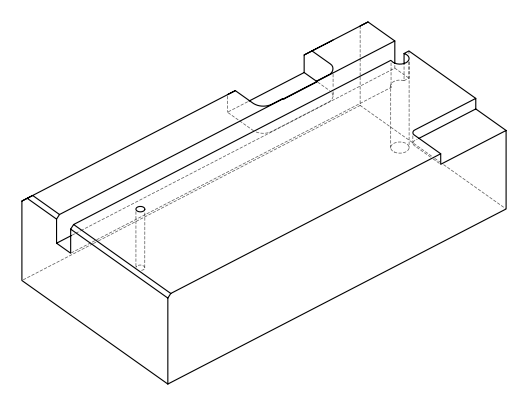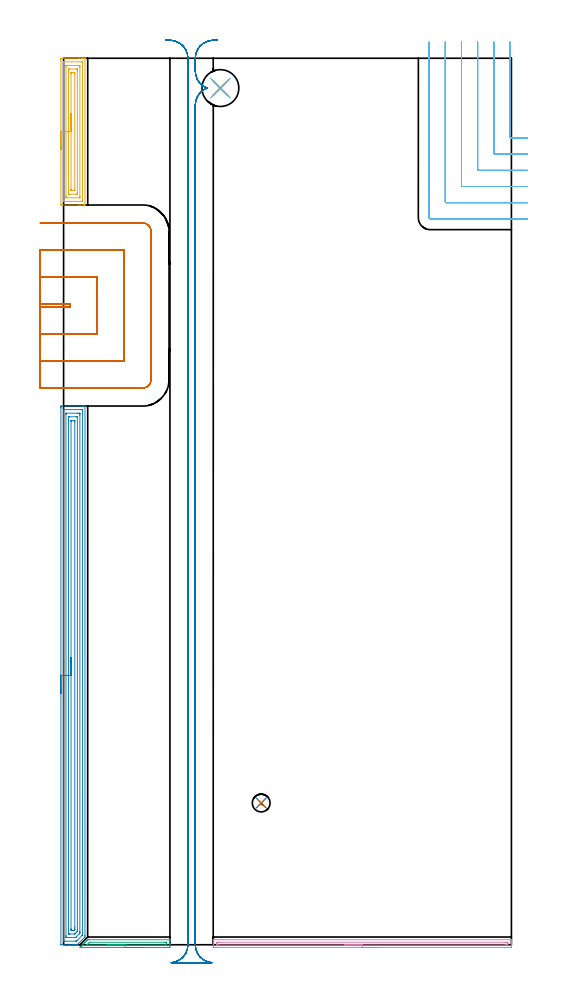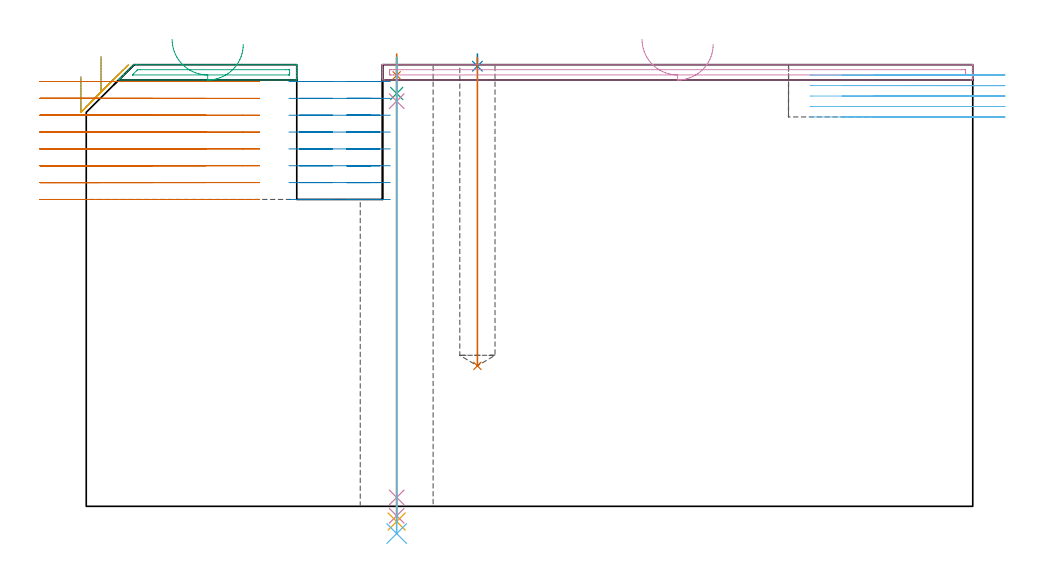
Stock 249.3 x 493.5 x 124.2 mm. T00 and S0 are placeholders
(PLAN: 14 operations, 8 tool changes, 59.1 min)
(1 SPOT_DRILL | STEP1HOLE | NXT0321_9005460120000 | 0.05 min | 183 mm3)
(2 SPOT_DRILL_1 | STEP1POCKET | NXT0321_9005460120000 | 0.03 min | 1 mm3)
(3 DRILL_BLIND_HOLE_INTO_CENTER | STEP1HOLE | UGT0301_178 | 0.04 min | 104 mm3)
(4 GUN_DRILL_THROUGH_HOLE | STEP1HOLE | UGT0307_001 | 0.56 min | 2248 mm3)
(5 SPADE_DRILL_TO_ENLARGE_THROUGH_HOLE | STEP1HOLE | UGT0306_003 | 0.52 min | 12645 mm3)
(6 DRILL_TO_ENLARGE_THROUGH_HOLE | STEP1HOLE | UGT0301_050 | 0.54 min | 25737 mm3)
(7 DRILL_BLIND_HOLE_INTO_CENTER_1 | STEP1POCKET | UGT0301_494 | 0.35 min | 6323 mm3)
(8 AREA_MILL | FG_CHAMFER_SURFACE | UGT0205_001 | 12.24 min | 27544 mm3)
(9 AREA_MILL_1 | FG_CHAMFER_SURFACE_1 | UGT0205_001 | 0.94 min | 461 mm3)
(10 AREA_MILL_2 | FG_CHAMFER_SURFACE_2 | UGT0205_001 | 2.82 min | 1561 mm3)
(11 AREA_MILL_3 | FG_CHAMFER_SURFACE_3 | UGT0205_001 | 3.54 min | 7951 mm3)
(12 MILL_CORNER_NOTCH_RECTANGULAR | CORNER_NOTCH_RECTANGULAR | NXT0201_011 | Follow Part, ap 3, ae 75% | 7.19 min | 72520 mm3)
(13 MILL_SLOT | SLOT_PARTIAL_RECTANGULAR | UGT0201_094 | Follow Part, ap 5, ae 75% | 12.88 min | 244219 mm3)
(14 MILL_RECTANGULAR_SLOT | SLOT_RECTANGULAR | UGT0201_094 | Follow Part, ap 5, ae 75% | 17.42 min | 447571 mm3)
(TOOL NXT0321_9005460120000 | NC Spot Drill, 142deg, 12mm, Carbide, Uncoated | D12 PA142 FL30 Z2)
(TOOL UGT0301_178 | Twist Drill 5.4 mm | D5.4 PA118 FL55 Z2)
(TOOL UGT0307_001 | Gun Drill 5 mm | D5 PA130 FL24 Z1)
(TOOL UGT0306_003 | Spade Drill 12.5mm | D12.5 PA132 FL10 Z2)
(TOOL UGT0301_050 | Twist Drill 20.5 mm | D20.5 PA118 FL145 Z2)
(TOOL UGT0301_494 | Carbide Drill 9.9 mm | D9.9 PA118 FL87 Z2)
(TOOL UGT0205_001 | Chamfer Mill 20 x 3 x 45 deg. | D20 FL50 Z2)
(TOOL NXT0201_011 | ENDMILL 12mm [2P460-1200-NA 1630] | D12 FL38 Z6)
(TOOL UGT0201_094 | End mill 20 mm | D20 FL38 Z4)
(OP 1 SPOT_DRILL)
G17 G21 G94 G90
T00 M6
G54
G17 G0 G90 X87.3 Y476.9 S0 M3
G43 Z134.2 H0
G94 G81 G98 Z121.2 F250. R127.2
G80
M5
M2
(OP 2 SPOT_DRILL_1)
G17 G21 G94 G90
T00 M6
G54
G17 G0 G90 X110. Y78.9 S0 M3
G43 Z134.2 H0
G94 G81 G98 Z123.774 F250. R127.2
G80
M5
M2
(OP 3 DRILL_BLIND_HOLE_INTO_CENTER)
G17 G21 G94 G90
T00 M6
G54
G17 G0 G90 X87.3 Y476.9 S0 M3
G43 Z134.2 H0
G94 G81 G98 Z116.1 F250. R126.2
G80
M5
M2
(OP 4 GUN_DRILL_THROUGH_HOLE)
G17 G21 G94 G90
T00 M6
G54
G17 G0 G90 X87.3 Y476.9 M8
G43 Z134.2 H0
Z122.522
S716 M3
G94 G1 Z113.936 F125. M26
G4 X.084
Z2.5 F250.
G4 X.084
Z-2.666 F125.
G4 X.084
M5
M9
G0 Z122.522
Z134.2
M2
(OP 5 SPADE_DRILL_TO_ENLARGE_THROUGH_HOLE)
G17 G21 G94 G90
T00 M6
G54
G17 G0 G90 X87.3 Y476.9 S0 M3
G43 Z134.2 H0
G94 G73 G98 Z-4.283 F250. Q11.68 R126.2
G80
M5
M2
(OP 6 DRILL_TO_ENLARGE_THROUGH_HOLE)
G17 G21 G94 G90
T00 M6
G54
G17 G0 G90 X87.3 Y476.9 S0 M3
G43 Z134.2 H0
G94 G73 G98 Z-7.659 F250. Q18.837 R126.2
G80
M5
M2
(OP 7 DRILL_BLIND_HOLE_INTO_CENTER_1)
G17 G21 G94 G90
T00 M6
G54
G17 G0 G90 X110. Y78.9 S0 M3
G43 Z134.2 H0
G94 G81 G98 Z39.5 F250. R126.2
G80
M5
M2
(OP 8 AREA_MILL)
G17 G21 G94 G90
T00 M6
G54
G17 G0 G90 X-1.5 Y139.95 S1061 M3
G43 Z134.2 H0
Z120.8
G94 G1 Y139.988 Z119.928 F250.
Y140.102 Z119.064
Y140.291 Z118.212
Y140.553 Z117.38
Y140.887 Z116.574
Y141.29 Z115.8
Y141.759 Z115.064
Y142.29 Z114.372
Y142.879 Z113.729
Y143.522 Z113.14
Y144.214 Z112.609
Y144.95 Z112.14
Y145.724 Z111.737
Y146.53 Z111.403
Y147.362 Z111.141
Y148.214 Z110.952
Y149.078 Z110.838
Y149.95 Z110.8
Y298.886
X-1.499 Y299.271 Z110.801
X-1.495 Y299.775 Z110.803
X-1.492 Y299.891 Z110.806
X-0.996 Y299.9 Z111.301
X8.741 Z121.035
X10.151 Z122.447
X10.511 Z122.806
X11.232 Z123.531
X11.49 Z123.79
X11.876 Y299.892 Z124.167
X11.897 Y299.89 Z124.188
X11.9 Y299.718 Z124.2
Y5.1
X11.894 Y4.305 Z124.192
X11.841 Y4.241 Z124.141
X7.708 Y0.107 Z120.006
X7.6 Y0.01 Z119.895
X7.495 Y0. Z119.795
X7.413 Z119.713
X6.806 Z119.106
X6.085 Z118.38
X4.84 Z117.137
X3.43 Z115.725
X-1.259 Y0.001 Z111.038
X-1.492 Y0.01 Z110.806
X-1.499 Y0.243 Z110.799
Y0.264
X-1.5 Y149.95 Z110.8
X-0.086 Z112.214
Y297.7
X-0.085 Y297.808 Z112.215
X-0.082 Y297.862 Z112.218
X-0.08 Y297.881 Z112.22
X-0.051 Y297.89 Z112.249
X0.362 Y297.899 Z112.662
X9.626 Y297.9 Z121.926
X10.099 Y297.899 Z122.399
X10.356 Y297.895 Z122.656
X10.475 Y297.89 Z122.775
X10.485 Y297.509 Z122.785
X10.486 Y297.483 Z122.786
Y5.994
X10.482 Y5.56 Z122.782
X10.479 Y5.347 Z122.779
X10.377 Y5.235 Z122.677
X10.249 Y5.1 Z122.549
X7.568 Y2.417 Z119.868
X7.264 Y2.12 Z119.564
X7.166 Y2.027 Z119.466
X6.97 Y2.01 Z119.27
X6.497 Y2.001 Z118.797
X0.774 Y2. Z113.074
X0.301 Y2.001 Z112.601
X0.044 Y2.005 Z112.344
X-0.075 Y2.01 Z112.225
X-0.085 Y2.391 Z112.215
X-0.086 Y2.417 Z112.214
Y149.95
X1.328 Z113.628
X1.329 Y295.134 Z113.629
X1.333 Y295.694 Z113.633
X1.335 Y295.86 Z113.635
X1.34 Y295.89 Z113.64
X1.388 Y295.895 Z113.688
X1.457 Y295.899 Z113.757
X7.652 Y295.9 Z119.952
X8.538 Y295.899 Z120.838
X8.741 Y295.897 Z121.041
X8.944 Y295.891 Z121.244
X9.065 Y295.885 Z121.365
X9.067 Y295.805 Z121.367
X9.069 Y295.694 Z121.369
X9.071 Y295.361 Z121.371
Y294.8
Y7.448
X9.07 Y6.888 Z121.37
X9.068 Y6.557 Z121.368
X9.064 Y6.444 Z121.364
X9.058 Y6.369 Z121.358
X8.718 Y6.017 Z121.018
X6.939 Y4.238 Z119.239
X6.906 Y4.206 Z119.206
X6.738 Y4.046 Z119.038
X6.707 Y4.018 Z119.007
X6.628 Y4.01 Z118.928
X6.492 Y4.005 Z118.792
X6.288 Y4.001 Z118.588
X1.862 Z114.162
X1.659 Y4.003 Z113.959
X1.456 Y4.009 Z113.756
X1.335 Y4.015 Z113.635
X1.333 Y4.095 Z113.633
X1.331 Y4.206 Z113.631
X1.329 Y4.539 Z113.629
Y5.1
X1.328 Y149.95 Z113.628
X2.743 Z115.043
Y293.706
X2.744 Y293.805 Z115.044
X2.747 Y293.865 Z115.047
X2.75 Y293.89 Z115.05
X2.771 Y293.892 Z115.071
X2.99 Y293.897 Z115.29
X3.43 Y293.9 Z115.73
X6.97 Z119.27
X7.411 Y293.897 Z119.711
X7.628 Y293.892 Z119.928
X7.65 Y293.89 Z119.95
X7.653 Y293.874 Z119.953
X7.656 Y293.834 Z119.956
X7.657 Y293.777 Z119.957
Y7.983
X7.655 Y7.782 Z119.955
X7.65 Y7.437 Z119.95
X7.642 Y7.403 Z119.942
X7.62 Y7.375 Z119.92
X7.575 Y7.325 Z119.875
X7.499 Y7.248 Z119.799
X7.055 Y6.803 Z119.355
X6.609 Y6.358 Z118.909
X6.433 Y6.185 Z118.733
X6.292 Y6.049 Z118.592
X6.248 Y6.01 Z118.548
X6.079 Y6. Z118.379
X3.43 Z115.73
X3.424 Z115.724
X2.989 Y6.003 Z115.289
X2.772 Y6.008 Z115.072
X2.75 Y6.01 Z115.05
X2.747 Y6.026 Z115.047
X2.744 Y6.066 Z115.044
X2.743 Y6.123 Z115.043
Y149.95
X4.157 Z116.457
Y291.383
X4.158 Y291.543 Z116.458
X4.163 Y291.861 Z116.463
X4.165 Y291.892 Z116.465
X4.17 Y291.894 Z116.47
X4.189 Y291.898 Z116.489
X4.231 Y291.899 Z116.531
X4.315 Y291.9 Z116.615
X4.531 Z116.831
X5.416 Z117.716
X6.085 Y291.896 Z118.385
X6.181 Y291.894 Z118.481
X6.233 Y291.89 Z118.533
X6.237 Y291.702 Z118.537
X6.241 Y291.383 Z118.541
X6.243 Y291.224 Z118.543
Y291.064
Y9.411
X6.242 Y8.676 Z118.542
X6.24 Y8.52 Z118.54
X6.236 Y8.466 Z118.536
X6.229 Y8.439 Z118.529
X6.212 Y8.419 Z118.512
X6.085 Y8.289 Z118.385
X5.83 Y8.04 Z118.13
X5.784 Y8.01 Z118.084
X5.702 Y8.006 Z118.002
X5.535 Y8.003 Z117.835
X5.2 Y8.001 Z117.5
X4.984 Y8. Z117.284
X4.315 Y8.004 Z116.615
X4.219 Y8.006 Z116.519
X4.167 Y8.01 Z116.467
X4.163 Y8.198 Z116.463
X4.159 Y8.517 Z116.459
X4.157 Y8.676 Z116.457
Y8.836
Y149.95
Y150.822 Z116.495
Y151.687 Z116.609
Y152.538 Z116.798
Y153.37 Z117.06
Y154.176 Z117.394
Y154.95 Z117.797
Y155.686 Z118.265
Y156.378 Z118.796
Y157.021 Z119.386
Y157.61 Z120.029
Y158.142 Z120.721
Y158.61 Z121.457
Y159.013 Z122.231
Y159.347 Z123.037
Y159.609 Z123.869
Y159.798 Z124.72
Y159.912 Z125.585
Y159.95 Z126.457
G0 Z134.2
M5
M2
(OP 9 AREA_MILL_1)
G17 G21 G94 G90
T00 M6
G54
G17 G0 G90 X44.15 Y-1.5 S1061 M3
G43 Z134.2 H0
Z129.9
G94 G1 X44.112 Z129.028 F250.
X43.998 Z128.164
X43.809 Z127.312
X43.547 Z126.48
X43.213 Z125.674
X42.81 Z124.9
X42.341 Z124.164
X41.81 Z123.472
X41.221 Z122.829
X40.578 Z122.24
X39.886 Z121.708
X39.15 Z121.24
X38.376 Z120.837
X37.57 Z120.503
X36.738 Z120.241
X35.886 Z120.052
X35.021 Z119.938
X34.15 Z119.9
X9.227
X9.119 Y-1.493 Z119.906
X9.227 Y-1.375 Z120.025
X9.495 Y-1.105 Z120.295
X9.672 Y-0.926 Z120.471
X9.786 Y-0.812 Z120.585
X10.372 Y-0.227 Z121.172
X10.562 Y-0.036 Z121.361
X10.664 Y0.065 Z121.463
X11.25 Y0.65 Z122.05
X11.898 Y1.298 Z122.697
X12.788 Y2.188 Z123.587
X13.233 Y2.633 Z124.032
X13.394 Y2.796 Z124.189
X14.123 Y2.8 Z124.2
X59.073
X59.19 Y2.797 Z124.189
X59.198 Y2.689 Z124.081
X59.2 Y2.574 Z123.972
Y1.902 Z123.302
Y1.152 Z122.551
Y0.65 Z122.046
Y0.399 Z121.796
Y-0.227 Z121.169
Y-0.479 Z120.919
X59.195 Y-1.105 Z120.289
X59.19 Y-1.49 Z119.904
X59.024 Y-1.495 Z119.901
X58.628 Y-1.5 Z119.9
X34.15
Y-0.086 Z121.314
X13.233 Y-0.085 Z121.315
X13.088 Y-0.084 Z121.316
X13.01 Y-0.081 Z121.319
X12.981 Y-0.079 Z121.321
X12.982 Y-0.076 Z121.324
X13.028 Y-0.025 Z121.375
X13.079 Y0.028 Z121.428
X13.233 Y0.183 Z121.583
X14.123 Y1.071 Z122.471
X14.358 Y1.296 Z122.696
X14.458 Y1.379 Z122.779
X15.157 Y1.386 Z122.786
X56.101
X56.847 Y1.384 Z122.784
X56.994 Y1.383 Z122.783
X57.17 Y1.379 Z122.779
X57.19 Y1.322 Z122.722
X57.196 Y1.184 Z122.584
X57.199 Y0.65 Z122.05
X57.198 Y0.304 Z121.704
X57.19 Y-0.045 Z121.355
X57.188 Y-0.08 Z121.32
X57.173 Y-0.081 Z121.319
X57.127 Y-0.084 Z121.316
X57.034 Y-0.085 Z121.315
X56.847 Y-0.086 Z121.314
X34.15
X33.278 Z121.352
X32.413 Z121.466
X31.562 Z121.655
X30.73 Z121.917
X29.924 Z122.251
X29.15 Z122.654
X28.414 Z123.123
X27.722 Z123.654
X27.079 Z124.243
X26.489 Z124.886
X25.958 Z125.578
X25.49 Z126.314
X25.087 Z127.088
X24.753 Z127.894
X24.491 Z128.726
X24.302 Z129.578
X24.188 Z130.443
X24.15 Z131.314
G0 Z134.2
M5
M2
(OP 10 AREA_MILL_2)
G17 G21 G94 G90
T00 M6
G54
G17 G0 G90 X176.3 Y-1.5 S1061 M3
G43 Z134.2 H0
Z129.9
G94 G1 X176.262 Z129.028 F250.
X176.148 Z128.164
X175.959 Z127.312
X175.697 Z126.48
X175.363 Z125.674
X174.96 Z124.9
X174.492 Z124.164
X173.96 Z123.472
X173.371 Z122.829
X172.728 Z122.24
X172.036 Z121.708
X171.3 Z121.24
X170.526 Z120.837
X169.72 Z120.503
X168.888 Z120.241
X168.037 Z120.052
X167.172 Z119.938
X166.3 Z119.9
X83.885
X83.488 Y-1.495 Z119.901
X83.31 Y-1.491 Z119.904
X83.3 Y-1.105 Z120.289
Y-0.502 Z120.896
Y-0.227 Z121.169
Y0.376 Z121.773
Y0.65 Z122.046
Y1.199 Z122.598
Y1.527 Z122.927
Y2.553 Z123.952
X83.302 Y2.678 Z124.071
X83.31 Y2.798 Z124.189
X83.439 Y2.8 Z124.2
X249.161
X249.29 Y2.798 Z124.189
X249.298 Y2.678 Z124.071
X249.3 Y2.553 Z123.952
Y1.856 Z123.255
Y1.199 Z122.598
Y0.65 Z122.046
Y0.376 Z121.773
Y-0.227 Z121.169
Y-0.502 Z120.896
X249.295 Y-1.105 Z120.29
X249.29 Y-1.491 Z119.904
X249.112 Y-1.495 Z119.901
X248.715 Y-1.5 Z119.9
X166.3
Y-0.086 Z121.314
X86.414
X85.667 Y-0.084 Z121.316
X85.52 Y-0.083 Z121.317
X85.336 Y-0.079 Z121.321
X85.31 Y-0.019 Z121.381
X85.304 Y0.13 Z121.53
X85.302 Y0.65 Z122.05
X85.303 Y1.008 Z122.408
X85.31 Y1.366 Z122.766
X85.667 Y1.379 Z122.779
X85.814 Y1.383 Z122.783
X86.558 Y1.386 Z122.786
X86.702
X246.186
X246.933 Y1.384 Z122.784
X247.08 Y1.383 Z122.783
X247.264 Y1.379 Z122.779
X247.29 Y1.319 Z122.719
X247.296 Y1.17 Z122.57
X247.298 Y0.65 Z122.05
X247.297 Y0.292 Z121.692
X247.29 Y-0.066 Z121.334
X246.933 Y-0.079 Z121.321
X246.786 Y-0.083 Z121.317
X246.042 Y-0.086 Z121.314
X245.898
X166.3
X165.428 Z121.352
X164.564 Z121.466
X163.712 Z121.655
X162.88 Z121.917
X162.074 Z122.251
X161.3 Z122.654
X160.564 Z123.123
X159.872 Z123.654
X159.229 Z124.243
X158.64 Z124.886
X158.109 Z125.579
X157.64 Z126.314
X157.237 Z127.088
X156.903 Z127.894
X156.641 Z128.726
X156.452 Z129.578
X156.338 Z130.443
X156.3 Z131.314
G0 Z134.2
M5
M2
(OP 11 AREA_MILL_3)
G17 G21 G94 G90
T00 M6
G54
G17 G0 G90 X-1.5 Y442.65 S1061 M3
G43 Z134.2 H0
Z120.8
G94 G1 Y442.688 Z119.928 F250.
Y442.802 Z119.064
Y442.991 Z118.212
Y443.253 Z117.38
Y443.587 Z116.574
Y443.99 Z115.8
Y444.458 Z115.064
Y444.99 Z114.372
Y445.579 Z113.729
Y446.222 Z113.14
Y446.914 Z112.609
Y447.65 Z112.14
Y448.424 Z111.737
Y449.23 Z111.403
Y450.062 Z111.141
Y450.914 Z110.952
Y451.778 Z110.838
Y452.65 Z110.8
Y492.489
X-1.499 Y492.875 Z110.801
X-1.495 Y493.378 Z110.803
X-1.492 Y493.491 Z110.806
X-0.996 Y493.5 Z111.301
X8.741 Z121.035
X10.158 Z122.454
X10.511 Z122.806
X11.218 Z123.518
X11.498 Z123.798
X11.877 Y493.492 Z124.168
X11.897 Y493.49 Z124.188
X11.9 Y493.321 Z124.2
Y411.979
X11.897 Y411.81 Z124.188
X11.877 Y411.808 Z124.168
X11.498 Y411.8 Z123.797
X11.218 Z123.518
X10.511 Z122.806
X9.273 Z121.569
X8.741 Z121.035
X8.121 Z120.417
X-1.263 Y411.801 Z111.035
X-1.492 Y411.81 Z110.806
X-1.499 Y412.039 Z110.799
Y412.063
X-1.5 Y452.65 Z110.8
X-0.086 Z112.214
Y491.304
X-0.085 Y491.412 Z112.215
X-0.082 Y491.466 Z112.218
X-0.08 Y491.485 Z112.22
X-0.044 Y491.49 Z112.256
X0.366 Y491.499 Z112.666
X10.103 Z122.403
X10.356 Y491.495 Z122.656
X10.472 Y491.49 Z122.772
X10.485 Y491.113 Z122.785
Y491.087
X10.486 Y413.996 Z122.786
X10.485 Y413.888 Z122.785
X10.482 Y413.834 Z122.782
X10.48 Y413.815 Z122.78
X10.444 Y413.81 Z122.744
X10.034 Y413.801 Z122.334
X0.298 Z112.598
X0.044 Y413.805 Z112.344
X-0.072 Y413.81 Z112.228
X-0.085 Y414.187 Z112.215
Y414.213
X-0.086 Y452.65 Z112.214
X1.328 Z113.628
X1.329 Y488.739 Z113.629
X1.332 Y489.299 Z113.632
X1.335 Y489.463 Z113.635
X1.345 Y489.49 Z113.645
X1.394 Y489.496 Z113.694
X1.461 Y489.499 Z113.761
X8.741 Z121.041
X8.94 Y489.495 Z121.24
X9.065 Y489.489 Z121.365
X9.068 Y489.41 Z121.368
X9.07 Y489.299 Z121.37
X9.071 Y488.965 Z121.371
X9.072 Y488.405 Z121.372
X9.071 Y416.561 Z121.371
X9.068 Y416.001 Z121.368
X9.065 Y415.837 Z121.365
X9.055 Y415.81 Z121.355
X9.006 Y415.804 Z121.306
X8.939 Y415.801 Z121.239
X1.659 Z113.959
X1.46 Y415.805 Z113.76
X1.335 Y415.811 Z113.635
X1.332 Y415.89 Z113.632
X1.33 Y416.001 Z113.63
X1.329 Y416.335 Z113.629
Y416.895
X1.328 Y452.65 Z113.628
X2.743 Z115.043
Y486.617
X2.744 Y487.31 Z115.044
X2.746 Y487.41 Z115.046
X2.75 Y487.469 Z115.05
X2.753 Y487.49 Z115.053
X2.775 Y487.492 Z115.075
X2.993 Y487.496 Z115.293
X3.43 Y487.5 Z115.73
X6.97 Z119.27
X7.41 Y487.497 Z119.71
X7.624 Y487.492 Z119.924
X7.646 Y487.49 Z119.946
X7.651 Y487.477 Z119.951
X7.654 Y487.438 Z119.954
X7.656 Y487.381 Z119.956
X7.657 Y486.818 Z119.957
Y486.617
Y418.683
X7.656 Y417.99 Z119.956
X7.654 Y417.89 Z119.954
X7.65 Y417.831 Z119.95
X7.647 Y417.81 Z119.947
X7.625 Y417.808 Z119.925
X7.407 Y417.804 Z119.707
X6.97 Y417.8 Z119.27
X3.43 Z115.73
X2.99 Y417.803 Z115.29
X2.776 Y417.808 Z115.076
X2.754 Y417.81 Z115.054
X2.749 Y417.823 Z115.049
X2.746 Y417.862 Z115.046
X2.744 Y417.919 Z115.044
X2.743 Y418.482 Z115.043
Y452.65
X4.157 Z116.457
Y484.989
X4.158 Y485.149 Z116.458
X4.163 Y485.467 Z116.463
X4.166 Y485.492 Z116.466
X4.171 Y485.495 Z116.471
X4.19 Y485.498 Z116.49
X4.232 Y485.5 Z116.532
X4.315 Z116.615
X5.422 Z117.722
X6.085 Y485.497 Z118.385
X6.18 Y485.494 Z118.48
X6.232 Y485.491 Z118.532
X6.236 Y485.308 Z118.536
X6.242 Y484.989 Z118.542
X6.243 Y484.83 Z118.543
Y484.67
Y420.311
X6.242 Y420.151 Z118.542
X6.237 Y419.834 Z118.537
X6.234 Y419.808 Z118.534
X6.229 Y419.805 Z118.529
X6.21 Y419.802 Z118.51
X6.168 Y419.8 Z118.468
X6.085 Z118.385
X4.979 Z117.279
X4.315 Y419.803 Z116.615
X4.22 Y419.806 Z116.52
X4.169 Y419.81 Z116.469
X4.164 Y419.992 Z116.464
X4.158 Y420.311 Z116.458
X4.157 Y420.47 Z116.457
Y420.63
Y452.65
Y453.522 Z116.495
Y454.386 Z116.609
Y455.238 Z116.798
Y456.07 Z117.06
Y456.876 Z117.394
Y457.65 Z117.797
Y458.386 Z118.265
Y459.078 Z118.796
Y459.721 Z119.386
Y460.31 Z120.029
Y460.842 Z120.721
Y461.31 Z121.457
Y461.713 Z122.231
Y462.047 Z123.037
Y462.309 Z123.869
Y462.498 Z124.72
Y462.612 Z125.585
Y462.65 Z126.457
G0 Z134.2
M5
M2
(OP 12 MILL_CORNER_NOTCH_RECTANGULAR)
G17 G21 G94 G90
T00 M6
G54
G17 G0 G90 X248.5 Y502.5 S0 M3
G43 Z134.2 H1
Z121.26
G94 G1 Y499.5 F250.
Y449.695 F500.
G3 X249.095 Y449.1 R0.6
G1 X255.3
X258.3 F250.
G0 Z134.2
X239.5 Y502.5
Z121.26
G1 Y499.5
Y440.695 F500.
G3 X240.095 Y440.1 R0.6
G1 X255.3
X258.3 F250.
G0 Z134.2
X230.5 Y502.5
Z121.26
G1 Y499.5
Y431.696 F500.
G3 X231.096 Y431.1 R0.6
G1 X255.3
X258.3 F250.
G0 Z134.2
X221.5 Y502.5
Z121.26
G1 Y499.5
Y422.696 F500.
G3 X222.096 Y422.1 R0.6
G1 X255.3
X258.3 F250.
G0 Z134.2
X212.5 Y502.5
Z121.26
G1 Y499.5
Y413.696 F500.
G3 X213.096 Y413.1 R0.6
G1 X255.3
X258.3 F250.
G0 Z134.2
X203.5 Y502.5
Z121.26
G1 Y499.5
Y404.696 F500.
G3 X204.096 Y404.1 R0.6
G1 X255.3
X258.3 F250.
G0 Z134.2
X248.5 Y502.5
Z118.32
G1 Y499.5
Y449.695 F500.
G3 X249.095 Y449.1 R0.6
G1 X255.3
X258.3 F250.
G0 Z134.2
X239.5 Y502.5
Z118.32
G1 Y499.5
Y440.695 F500.
G3 X240.095 Y440.1 R0.6
G1 X255.3
X258.3 F250.
G0 Z134.2
X230.5 Y502.5
Z118.32
G1 Y499.5
Y431.696 F500.
G3 X231.096 Y431.1 R0.6
G1 X255.3
X258.3 F250.
G0 Z134.2
X221.5 Y502.5
Z118.32
G1 Y499.5
Y422.696 F500.
G3 X222.096 Y422.1 R0.6
G1 X255.3
X258.3 F250.
G0 Z134.2
X212.5 Y502.5
Z118.32
G1 Y499.5
Y413.696 F500.
G3 X213.096 Y413.1 R0.6
G1 X255.3
X258.3 F250.
G0 Z134.2
X203.5 Y502.5
Z118.32
G1 Y499.5
Y404.696 F500.
G3 X204.096 Y404.1 R0.6
G1 X255.3
X258.3 F250.
G0 Z134.2
X248.5 Y502.5
Z115.38
G1 Y499.5
Y449.695 F500.
G3 X249.095 Y449.1 R0.6
G1 X255.3
X258.3 F250.
G0 Z134.2
X239.5 Y502.5
Z115.38
G1 Y499.5
Y440.695 F500.
G3 X240.095 Y440.1 R0.6
G1 X255.3
X258.3 F250.
G0 Z134.2
X230.5 Y502.5
Z115.38
G1 Y499.5
Y431.696 F500.
G3 X231.096 Y431.1 R0.6
G1 X255.3
X258.3 F250.
G0 Z134.2
X221.5 Y502.5
Z115.38
G1 Y499.5
Y422.696 F500.
G3 X222.096 Y422.1 R0.6
G1 X255.3
X258.3 F250.
G0 Z134.2
X212.5 Y502.5
Z115.38
G1 Y499.5
Y413.696 F500.
G3 X213.096 Y413.1 R0.6
G1 X255.3
X258.3 F250.
G0 Z134.2
X203.5 Y502.5
Z115.38
G1 Y499.5
Y404.696 F500.
G3 X204.096 Y404.1 R0.6
G1 X255.3
X258.3 F250.
G0 Z134.2
X248.5 Y502.5
Z112.44
G1 Y499.5
Y449.695 F500.
G3 X249.095 Y449.1 R0.6
G1 X255.3
X258.3 F250.
G0 Z134.2
X239.5 Y502.5
Z112.44
G1 Y499.5
Y440.695 F500.
G3 X240.095 Y440.1 R0.6
G1 X255.3
X258.3 F250.
G0 Z134.2
X230.5 Y502.5
Z112.44
G1 Y499.5
Y431.696 F500.
G3 X231.096 Y431.1 R0.6
G1 X255.3
X258.3 F250.
G0 Z134.2
X221.5 Y502.5
Z112.44
G1 Y499.5
Y422.696 F500.
G3 X222.096 Y422.1 R0.6
G1 X255.3
X258.3 F250.
G0 Z134.2
X212.5 Y502.5
Z112.44
G1 Y499.5
Y413.696 F500.
G3 X213.096 Y413.1 R0.6
G1 X255.3
X258.3 F250.
G0 Z134.2
X203.5 Y502.5
Z112.44
G1 Y499.5
Y404.696 F500.
G3 X204.096 Y404.1 R0.6
G1 X255.3
X258.3 F250.
G0 Z134.2
X248.5 Y502.5
Z109.5
G1 Y499.5
Y449.695 F500.
G3 X249.095 Y449.1 R0.6
G1 X255.3
X258.3 F250.
G0 Z134.2
X239.5 Y502.5
Z109.5
G1 Y499.5
Y440.695 F500.
G3 X240.095 Y440.1 R0.6
G1 X255.3
X258.3 F250.
G0 Z134.2
X230.5 Y502.5
Z109.5
G1 Y499.5
Y431.696 F500.
G3 X231.096 Y431.1 R0.6
G1 X255.3
X258.3 F250.
G0 Z134.2
X221.5 Y502.5
Z109.5
G1 Y499.5
Y422.696 F500.
G3 X222.096 Y422.1 R0.6
G1 X255.3
X258.3 F250.
G0 Z134.2
X212.5 Y502.5
Z109.5
G1 Y499.5
Y413.696 F500.
G3 X213.096 Y413.1 R0.6
G1 X255.3
X258.3 F250.
G0 Z134.2
X203.5 Y502.5
Z109.5
G1 Y499.5
Y404.696 F500.
G3 X204.096 Y404.1 R0.6
G1 X255.3
X258.3 F250.
G0 Z134.2
M5
M2
(OP 13 MILL_SLOT)
G17 G21 G94 G90
T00 M6
G54
G17 G0 G90 X-13. Y354.9 S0 M3
G43 Z134.2 H0
Z119.462
G94 G1 X-10. F250.
X3.7 F500.
Y356.8
X-10.
X-13. F250.
Y339.9
X-10.
X18.7 F500.
Y371.8
X-10.
X-13. F250.
Y324.9
X-10.
X33.7 F500.
Y386.8
X-10.
X-13. F250.
Y309.9
X-10.
X44. F500.
G3 X48.7 Y314.6 R4.7
G1 Y397.1
G3 X44. Y401.8 R4.7
G1 X-10.
X-13. F250.
G0 Y354.9 Z114.725
G1 X-10.
X3.7 F500.
Y356.8
X-10.
X-13. F250.
Y339.9
X-10.
X18.7 F500.
Y371.8
X-10.
X-13. F250.
Y324.9
X-10.
X33.7 F500.
Y386.8
X-10.
X-13. F250.
Y309.9
X-10.
X44. F500.
G3 X48.7 Y314.6 R4.7
G1 Y397.1
G3 X44. Y401.8 R4.7
G1 X-10.
X-13. F250.
G0 Y354.9 Z109.987
G1 X-10.
X3.7 F500.
Y356.8
X-10.
X-13. F250.
Y339.9
X-10.
X18.7 F500.
Y371.8
X-10.
X-13. F250.
Y324.9
X-10.
X33.7 F500.
Y386.8
X-10.
X-13. F250.
Y309.9
X-10.
X44. F500.
G3 X48.7 Y314.6 R4.7
G1 Y397.1
G3 X44. Y401.8 R4.7
G1 X-10.
X-13. F250.
G0 Y354.9 Z105.25
G1 X-10.
X3.7 F500.
Y356.8
X-10.
X-13. F250.
Y339.9
X-10.
X18.7 F500.
Y371.8
X-10.
X-13. F250.
Y324.9
X-10.
X33.7 F500.
Y386.8
X-10.
X-13. F250.
Y309.9
X-10.
X44. F500.
G3 X48.7 Y314.6 R4.7
G1 Y397.1
G3 X44. Y401.8 R4.7
G1 X-10.
X-13. F250.
G0 Y354.9 Z100.512
G1 X-10.
X3.7 F500.
Y356.8
X-10.
X-13. F250.
Y339.9
X-10.
X18.7 F500.
Y371.8
X-10.
X-13. F250.
Y324.9
X-10.
X33.7 F500.
Y386.8
X-10.
X-13. F250.
Y309.9
X-10.
X44. F500.
G3 X48.7 Y314.6 R4.7
G1 Y397.1
G3 X44. Y401.8 R4.7
G1 X-10.
X-13. F250.
G0 Y354.9 Z95.775
G1 X-10.
X3.7 F500.
Y356.8
X-10.
X-13. F250.
Y339.9
X-10.
X18.7 F500.
Y371.8
X-10.
X-13. F250.
Y324.9
X-10.
X33.7 F500.
Y386.8
X-10.
X-13. F250.
Y309.9
X-10.
X44. F500.
G3 X48.7 Y314.6 R4.7
G1 Y397.1
G3 X44. Y401.8 R4.7
G1 X-10.
X-13. F250.
G0 Y354.9 Z91.037
G1 X-10.
X3.7 F500.
Y356.8
X-10.
X-13. F250.
Y339.9
X-10.
X18.7 F500.
Y371.8
X-10.
X-13. F250.
Y324.9
X-10.
X33.7 F500.
Y386.8
X-10.
X-13. F250.
Y309.9
X-10.
X44. F500.
G3 X48.7 Y314.6 R4.7
G1 Y397.1
G3 X44. Y401.8 R4.7
G1 X-10.
X-13. F250.
G0 Y354.9 Z86.3
G1 X-10.
X3.7 F500.
Y356.8
X-10.
X-13. F250.
Y339.9
X-10.
X18.7 F500.
Y371.8
X-10.
X-13. F250.
Y324.9
X-10.
X33.7 F500.
Y386.8
X-10.
X-13. F250.
Y309.9
X-10.
X44. F500.
G3 X48.7 Y314.6 R4.7
G1 Y397.1
G3 X44. Y401.8 R4.7
G1 X-10.
X-13. F250.
G0 Z134.2
M5
M2
(OP 14 MILL_RECTANGULAR_SLOT)
G17 G21 G94 G90
T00 M6
G54
G17 G0 G90 X56.983 Y503.702 S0 M3
G43 Z134.2 H0
Z119.462
G94 G1 X59.974 Y503.47 F250.
G2 X69.2 Y493.5 R10. F500.
G1 Y0.
G2 X59.974 Y-9.97 R10.
G1 Y-10.
X82.526
Y-9.97
G2 X73.3 Y0. R10.
G1 Y467.463
G2 X79.993 Y476.9 R10.
X73.3 Y486.337 R10.
G1 Y493.5
G2 X82.526 Y503.47 R10.
G1 X85.517 Y503.702 F250.
G0 X56.983 Z114.725
G1 X59.974 Y503.47
G2 X69.2 Y493.5 R10. F500.
G1 Y0.
G2 X59.974 Y-9.97 R10.
G1 Y-10.
X82.526
Y-9.97
G2 X73.3 Y0. R10.
G1 Y467.463
G2 X79.993 Y476.9 R10.
X73.3 Y486.337 R10.
G1 Y493.5
G2 X82.526 Y503.47 R10.
G1 X85.517 Y503.702 F250.
G0 X56.983 Z109.987
G1 X59.974 Y503.47
G2 X69.2 Y493.5 R10. F500.
G1 Y0.
G2 X59.974 Y-9.97 R10.
G1 Y-10.
X82.526
Y-9.97
G2 X73.3 Y0. R10.
G1 Y467.463
G2 X79.993 Y476.9 R10.
X73.3 Y486.337 R10.
G1 Y493.5
G2 X82.526 Y503.47 R10.
G1 X85.517 Y503.702 F250.
G0 X56.983 Z105.25
G1 X59.974 Y503.47
G2 X69.2 Y493.5 R10. F500.
G1 Y0.
G2 X59.974 Y-9.97 R10.
G1 Y-10.
X82.526
Y-9.97
G2 X73.3 Y0. R10.
G1 Y467.463
G2 X79.993 Y476.9 R10.
X73.3 Y486.337 R10.
G1 Y493.5
G2 X82.526 Y503.47 R10.
G1 X85.517 Y503.702 F250.
G0 X56.983 Z100.512
G1 X59.974 Y503.47
G2 X69.2 Y493.5 R10. F500.
G1 Y0.
G2 X59.974 Y-9.97 R10.
G1 Y-10.
X82.526
Y-9.97
G2 X73.3 Y0. R10.
G1 Y467.463
G2 X79.993 Y476.9 R10.
X73.3 Y486.337 R10.
G1 Y493.5
G2 X82.526 Y503.47 R10.
G1 X85.517 Y503.702 F250.
G0 X56.983 Z95.775
G1 X59.974 Y503.47
G2 X69.2 Y493.5 R10. F500.
G1 Y0.
G2 X59.974 Y-9.97 R10.
G1 Y-10.
X82.526
Y-9.97
G2 X73.3 Y0. R10.
G1 Y467.463
G2 X79.993 Y476.9 R10.
X73.3 Y486.337 R10.
G1 Y493.5
G2 X82.526 Y503.47 R10.
G1 X85.517 Y503.702 F250.
G0 X56.983 Z91.037
G1 X59.974 Y503.47
G2 X69.2 Y493.5 R10. F500.
G1 Y0.
G2 X59.974 Y-9.97 R10.
G1 Y-10.
X82.526
Y-9.97
G2 X73.3 Y0. R10.
G1 Y467.463
G2 X79.993 Y476.9 R10.
X73.3 Y486.337 R10.
G1 Y493.5
G2 X82.526 Y503.47 R10.
G1 X85.517 Y503.702 F250.
G0 X56.983 Z86.3
G1 X59.974 Y503.47
G2 X69.2 Y493.5 R10. F500.
G1 Y0.
G2 X59.974 Y-9.97 R10.
G1 Y-10.
X82.526
Y-9.97
G2 X73.3 Y0. R10.
G1 Y467.463
G2 X79.993 Y476.9 R10.
X73.3 Y486.337 R10.
G1 Y493.5
G2 X82.526 Y503.47 R10.
G1 X85.517 Y503.702 F250.
G0 Z134.2
M5
M2
